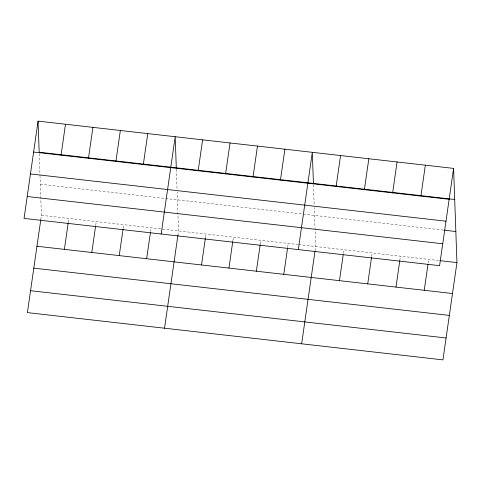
<?xml version="1.0" encoding="UTF-8"?>
<svg xmlns="http://www.w3.org/2000/svg" width="481" height="481" viewBox="0 0 481 481"><rect width="100%" height="100%" fill="white"/><g stroke="black" fill="none" stroke-linecap="round" stroke-linejoin="round"><path stroke-width="0.36" stroke-dasharray="2.4 1.8" d="M40.777 219.751L41.414 215.332L40.031 176.413M68.308 222.132L68.837 218.452M95.737 225.252L96.266 221.573M123.16 228.373L123.689 224.693M150.583 231.493L151.118 227.808M177.904 235.347L178.541 230.928L177.158 192.009M205.435 237.728L205.964 234.049M232.864 240.849L233.393 237.169M260.287 243.969L260.816 240.29M287.71 247.09L288.245 243.404M315.031 250.944L315.668 246.525L314.285 207.606M343.392 253.421L343.927 249.741M371.651 256.638L372.18 252.952M399.801 260.588L400.439 256.169M428.162 263.065L428.691 259.385M40.308 184.241L443.205 230.068M41.414 215.332L297.877 244.504M298.617 244.588L439.844 260.654M313.474 184.83L314.183 204.762M176.353 169.234L177.056 189.165M39.226 153.637L40.007 175.703"/><path stroke-width="0.72" d="M38.065 121.128L24.05 218.404L439.586 265.668L453.601 168.392L38.065 121.128L39.171 152.212L454.707 199.477M40.777 219.751L27.399 312.608L442.935 359.872L456.95 262.596L453.601 168.392M61.039 155.165L65.494 124.242M64.382 249.368L68.206 222.865M88.462 158.285L92.917 127.363M91.811 252.489L95.629 225.986M115.891 161.4L120.346 130.483M119.234 255.609L123.052 229.106M143.314 164.52L147.769 133.604M146.663 258.73L150.481 232.227M161.177 234L175.192 136.724L176.299 167.809M164.526 328.21L177.904 235.347M198.166 170.761L202.621 139.845M201.509 264.965L205.333 238.468M225.589 173.881L230.044 142.959M228.938 268.085L232.756 241.582M253.018 177.002L257.473 146.08M256.361 271.206L260.179 244.703M280.441 180.116L284.896 149.2M283.79 274.326L287.608 247.823M298.304 249.597L312.319 152.321L313.426 183.405M301.647 343.807L314.923 251.677M336.123 186.454L340.578 155.531M339.472 280.657L343.181 254.894M364.382 189.664L368.837 158.748M367.724 283.874L371.542 257.371M392.634 192.881L397.09 161.959M395.983 287.085L399.801 260.588M420.893 196.092L425.348 165.175M424.236 290.302L427.952 264.538M33.61 152.044L449.146 199.308M30.459 173.942L445.995 221.206M443.951 230.152L455.844 231.505M27.207 196.507L442.742 243.771M439.844 260.654L456.95 262.596M36.959 246.248L452.495 293.512M33.802 268.151L449.338 315.416M30.55 290.71L446.085 337.975"/></g></svg>
